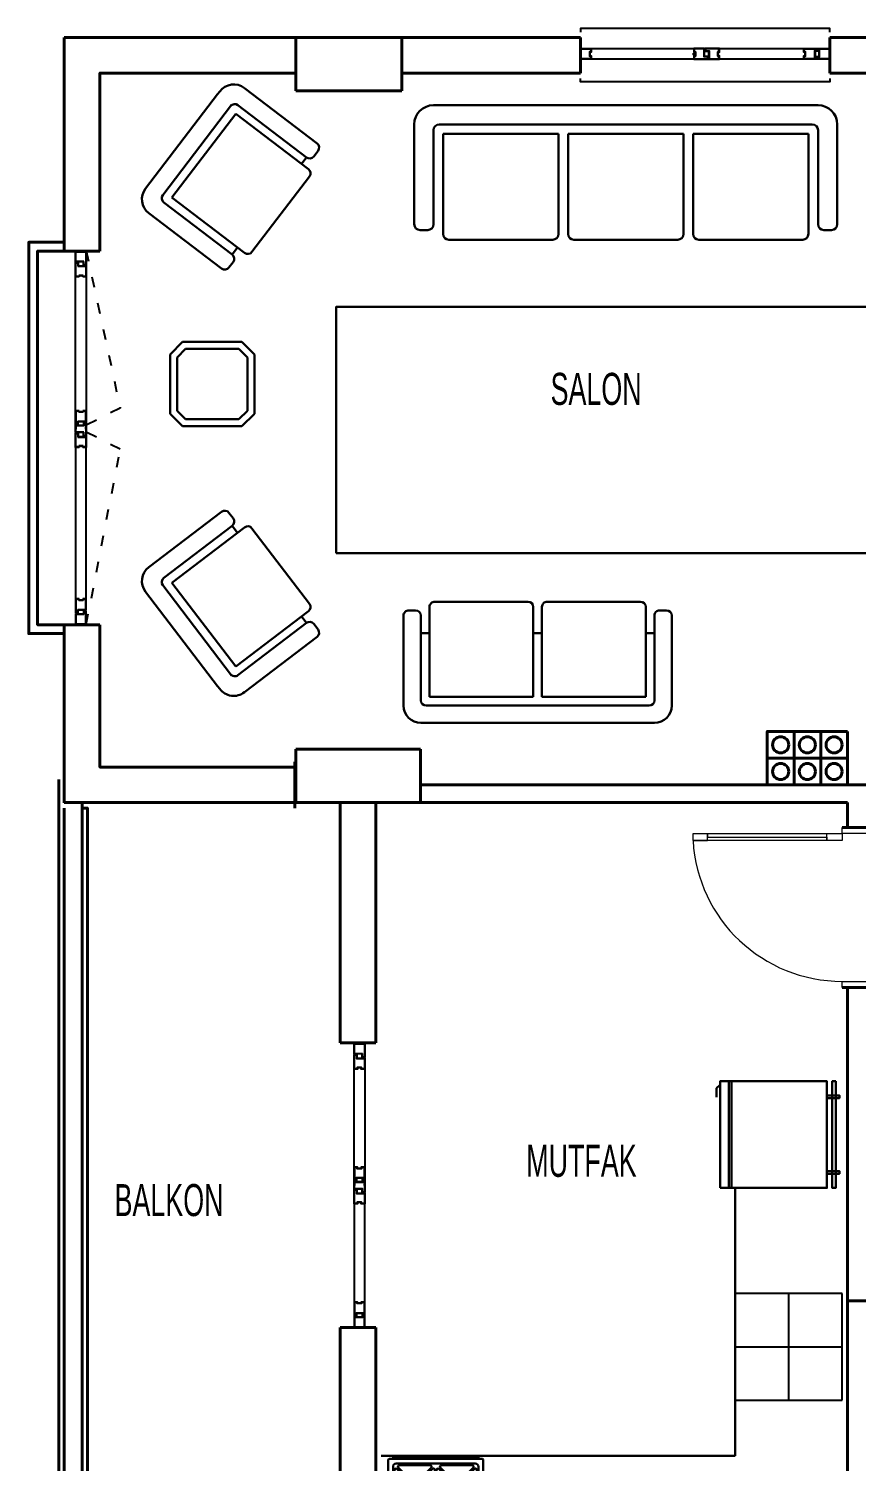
# Model space of a CAD drawing. Header units: millimetres. Extents: x 47 to 2260, y 29 to 1824.
# Drawn here: x 47 to 512, y 973 to 1779 of the extents above; entities that cross this region are included whole.
import ezdxf

# ---------------------------------------------------------------- set-up
doc = ezdxf.new("R2010")
doc.units = ezdxf.units.MM
doc.linetypes.add('ACAD_ISO03W100', pattern=[30, 12, -18])
doc.layers.add('14_ISLAK_MEKAN_TEFRİŞ', color=134, linetype='Continuous')
for name, color, linetype, lineweight in [('duvar_40', 45, 'Continuous', 40), ('PENC_25', 74, 'Continuous', 25), ('TEF', 145, 'Continuous', 30), ('yazı', 253, 'Continuous', 20)]:
    doc.layers.add(name, color=color, linetype=linetype, lineweight=lineweight)
doc.styles.add('ARIAL', font='Arial')

# ---------------------------------------------------------------- blocks, each defined once
blk = doc.blocks.new('10')
at = {"layer": 'duvar_40', "linetype": 'ByBlock'}
for p, q in [((520.111074, 1329.754488), (504.111074, 1329.754488)), ((507.111247, 1329.754492), (517.111247, 1329.754492)), ((520.111074, 1239.754488), (504.111074, 1239.754488)), ((517.066663, 1239.754492), (507.066663, 1239.754492)), ((517.065907, 1239.74297), (517.065907, 1239.754488)), ((517.065907, 1239.754488), (517.065907, 1239.74297))]:
    blk.add_line(p, q, dxfattribs=at)
at = {"layer": 'PENC_25', "lineweight": 20}
for p, q in [((504.111074, 1326.281909), (504.111074, 1329.754488)), ((504.111074, 1329.754488), (520.111125, 1329.754488)), ((520.111074, 1329.754488), (520.111074, 1326.281909)), ((420.387668, 1322.281909), (420.387668, 1326.281909)), ((520.111074, 1326.281909), (504.111074, 1326.281909)), ((504.111074, 1239.754488), (504.111074, 1243.227066)), ((504.111074, 1243.227066), (520.111074, 1243.227066)), ((520.111074, 1243.227066), (520.111074, 1239.754488)), ((520.111125, 1239.754488), (504.111074, 1239.754488))]:
    blk.add_line(p, q, dxfattribs=at)
at = {"layer": 'PENC_25', "lineweight": 20, "flags": 128}
blk.add_lwpolyline([(420.387668, 1326.281909), (504.111074, 1326.281909), (504.111074, 1322.281909), (420.387668, 1322.281909), (428.460104, 1322.281909), (428.460104, 1326.281909), (428.460104, 1324.281909), (495.549171, 1324.281909), (495.549171, 1322.281909), (495.549171, 1326.281909)], dxfattribs=at)
at = {"layer": 'PENC_25', "lineweight": 20}
blk.add_arc((504.093683, 1327.069904), 83.84284, 183.273759, 270.011884, dxfattribs=at)
blk = doc.blocks.new('21')
at = {"layer": 'duvar_40', "linetype": 'ByBlock'}
blk.add_line((242.226424, 1043.63806), (242.248349, 1043.63806), dxfattribs=at)
blk.add_line((242.226424, 1043.63806), (242.248349, 1043.63806), dxfattribs=at)
at = {"layer": 'PENC_25'}
for p, q in [((229.988773, 1128.462546), (229.988773, 1193.923547)), ((235.988776, 1193.923547), (235.988776, 1128.462546)), ((229.988773, 1128.462546), (229.988773, 1063.001545)), ((235.988776, 1063.001545), (235.988776, 1128.462546))]:
    blk.add_line(p, q, dxfattribs=at)
at = {"layer": 'PENC_25', "flags": 128}
for points in [[(229.988773, 1208.462546), (229.988773, 1208.462546), (235.988776, 1208.462546), (235.988776, 1208.462546)], [(235.988776, 1208.462546), (235.988776, 1200.437763), (234.488774, 1200.437763), (234.488774, 1202.437764), (229.988773, 1202.437764), (229.988773, 1208.462546), (232.988774, 1208.462546)], [(229.988773, 1193.923547), (229.988773, 1202.137764), (231.488774, 1202.137764), (231.488774, 1200.137763), (235.988776, 1200.137763), (235.988776, 1193.923547), (233.988774, 1193.923547), (233.988774, 1194.623547), (231.988774, 1194.623547), (231.988774, 1193.923547)], [(230.188773, 1194.123547), (230.188773, 1201.937764), (231.288774, 1201.937764), (231.288774, 1199.937763), (235.788776, 1199.937763), (235.788776, 1194.123547), (234.188774, 1194.123547), (234.188774, 1194.823547), (231.788774, 1194.823547), (231.788774, 1194.123547)], [(229.988773, 1138.76255), (229.988773, 1130.762547), (231.488774, 1130.762547), (231.488774, 1132.762548), (235.988776, 1132.762548), (235.988776, 1138.76255), (233.988774, 1138.76255), (233.988774, 1138.06255), (231.988774, 1138.06255), (231.988774, 1138.76255)], [(230.188773, 1138.56255), (230.188773, 1130.962547), (231.288774, 1130.962547), (231.288774, 1132.962548), (235.788776, 1132.962548), (235.788776, 1138.56255), (234.188774, 1138.56255), (234.188774, 1137.86255), (231.788774, 1137.86255), (231.788774, 1138.56255)], [(229.988773, 1118.162542), (229.988773, 1126.162546), (231.488774, 1126.162546), (231.488774, 1124.162545), (235.988776, 1124.162545), (235.988776, 1118.162542), (233.988774, 1118.162542), (233.988774, 1118.862542), (231.988774, 1118.862542), (231.988774, 1118.162542)], [(230.188773, 1118.362542), (230.188773, 1125.962546), (231.288774, 1125.962546), (231.288774, 1123.962545), (235.788776, 1123.962545), (235.788776, 1118.362542), (234.188774, 1118.362542), (234.188774, 1119.062542), (231.788774, 1119.062542), (231.788774, 1118.362542)], [(229.988773, 1063.001545), (229.988773, 1054.787328), (231.488774, 1054.787328), (231.488774, 1056.787329), (235.988776, 1056.787329), (235.988776, 1063.001545), (233.988774, 1063.001545), (233.988774, 1062.301545), (231.988774, 1062.301545), (231.988774, 1063.001545)], [(235.988776, 1048.462546), (235.988776, 1056.487329), (234.488774, 1056.487329), (234.488774, 1054.487328), (229.988773, 1054.487328), (229.988773, 1048.462546), (232.988774, 1048.462546)], [(230.188773, 1062.801545), (230.188773, 1054.987328), (231.288774, 1054.987328), (231.288774, 1056.987329), (235.788776, 1056.987329), (235.788776, 1062.801545), (234.188774, 1062.801545), (234.188774, 1062.101545), (231.788774, 1062.101545), (231.788774, 1062.801545)], [(235.788776, 1048.887326), (235.788776, 1056.287329), (234.688774, 1056.287329), (234.688774, 1054.287328), (230.188773, 1054.287328), (230.188773, 1048.887326), (231.788774, 1048.887326), (234.188774, 1048.887326)], [(229.988773, 1048.462546), (229.988773, 1048.462546), (235.988776, 1048.462546), (235.988776, 1048.462546)]]:
    blk.add_lwpolyline(points, close=True, dxfattribs=at)
for points in [[(230.188773, 1202.637764), (230.188773, 1208.037766), (231.788774, 1208.037766), (234.188774, 1208.037766), (235.788776, 1208.037766), (235.788776, 1200.637763), (234.688774, 1200.637763), (234.688774, 1202.637764)], [(230.188773, 1202.637764), (234.688774, 1202.637764)], [(235.988776, 1128.462546), (235.988776, 1132.462548), (234.488774, 1132.462548), (234.488774, 1130.462547), (229.988773, 1130.462547), (229.988773, 1128.462546)], [(235.988776, 1128.462546), (235.988776, 1124.462545), (234.488774, 1124.462545), (234.488774, 1126.462546), (229.988773, 1126.462546), (229.988773, 1128.462546)], [(235.788776, 1128.462546), (235.788776, 1132.262548), (234.688774, 1132.262548), (234.688774, 1130.262547), (230.188773, 1130.262547), (230.188773, 1128.462546)], [(235.788776, 1128.462546), (235.788776, 1124.662545), (234.688774, 1124.662545), (234.688774, 1126.662546), (230.188773, 1126.662546), (230.188773, 1128.462546)]]:
    blk.add_lwpolyline(points, dxfattribs=at)
blk = doc.blocks.new('22')
at = {"layer": 'duvar_40', "linetype": 'ByBlock'}
for p, q in [((87.226424, 1653.626379), (67.226424, 1653.626379)), ((87.226424, 1443.626379), (67.226424, 1443.626379))]:
    blk.add_line(p, q, dxfattribs=at)
at = {"layer": 'duvar_40', "linetype": 'ByBlock', "flags": 128}
for points in [[(67.226424, 1658.626379), (47.226424, 1658.626379), (47.226424, 1438.626379), (67.226424, 1438.626379)], [(67.226424, 1653.626379), (52.226424, 1653.626379), (52.226424, 1443.626379), (67.226424, 1443.626379)]]:
    blk.add_lwpolyline(points, dxfattribs=at)
at = {"layer": 'PENC_25'}
for p, q in [((73.597206, 1653.626367), (73.597206, 1653.626367)), ((73.597206, 1653.626367), (79.597209, 1653.626367)), ((79.597209, 1653.626367), (73.597206, 1653.626367)), ((73.597206, 1647.601585), (73.597206, 1653.626367)), ((73.597206, 1653.626367), (76.597208, 1653.626367)), ((73.797206, 1647.801585), (73.797206, 1653.201587)), ((73.797206, 1653.201587), (75.397208, 1653.201587)), ((75.397208, 1653.201587), (75.397208, 1653.201587)), ((75.397208, 1653.201587), (77.797208, 1653.201587)), ((76.597208, 1653.626367), (76.597208, 1653.626367)), ((76.597208, 1653.626367), (76.597208, 1653.626367)), ((76.597208, 1653.626367), (76.597208, 1653.626367)), ((76.597208, 1653.626367), (79.597209, 1653.626367)), ((77.797208, 1653.201587), (77.797208, 1653.201587)), ((77.797208, 1653.201587), (79.397209, 1653.201587)), ((79.397209, 1653.201587), (79.397209, 1645.801584)), ((79.597209, 1653.626367), (79.597209, 1653.626367)), ((79.597209, 1653.626367), (79.597209, 1645.601584)), ((78.097208, 1647.601585), (73.597206, 1647.601585)), ((73.597206, 1639.087368), (73.597206, 1647.301585)), ((73.597206, 1647.301585), (75.097208, 1647.301585)), ((78.297208, 1647.801585), (73.797206, 1647.801585)), ((73.797206, 1639.287368), (73.797206, 1647.101585)), ((73.797206, 1647.101585), (74.897208, 1647.101585)), ((74.897208, 1647.101585), (74.897208, 1645.101584)), ((74.897208, 1645.101584), (79.397209, 1645.101584)), ((75.097208, 1647.301585), (75.097208, 1645.301584)), ((75.097208, 1645.301584), (79.597209, 1645.301584)), ((78.097208, 1645.601584), (78.097208, 1647.601585)), ((79.597209, 1645.601584), (78.097208, 1645.601584)), ((78.297208, 1645.801584), (78.297208, 1647.801585)), ((79.397209, 1645.801584), (78.297208, 1645.801584)), ((79.397209, 1645.101584), (79.397209, 1639.287368)), ((79.597209, 1645.301584), (79.597209, 1639.087368)), ((75.597208, 1639.087368), (73.597206, 1639.087368)), ((73.597206, 1553.626367), (73.597206, 1639.087368)), ((75.397208, 1639.287368), (73.797206, 1639.287368)), ((77.797208, 1639.987368), (75.397208, 1639.987368)), ((75.397208, 1639.987368), (75.397208, 1639.287368)), ((77.597208, 1639.787368), (75.597208, 1639.787368)), ((75.597208, 1639.787368), (75.597208, 1639.087368)), ((77.597208, 1639.087368), (77.597208, 1639.787368)), ((79.597209, 1639.087368), (77.597208, 1639.087368)), ((77.797208, 1639.287368), (77.797208, 1639.987368)), ((79.397209, 1639.287368), (77.797208, 1639.287368)), ((79.597209, 1639.087368), (79.597209, 1553.626367)), ((73.597206, 1563.926371), (73.597206, 1555.926368)), ((75.597208, 1563.926371), (73.597206, 1563.926371)), ((73.797206, 1563.726371), (73.797206, 1556.126368)), ((75.397208, 1563.726371), (73.797206, 1563.726371)), ((75.397208, 1563.026371), (75.397208, 1563.726371)), ((77.797208, 1563.026371), (75.397208, 1563.026371)), ((75.597208, 1563.226371), (75.597208, 1563.926371)), ((77.597208, 1563.226371), (75.597208, 1563.226371)), ((79.597209, 1563.926371), (77.597208, 1563.926371)), ((77.597208, 1563.926371), (77.597208, 1563.226371)), ((79.397209, 1563.726371), (77.797208, 1563.726371)), ((77.797208, 1563.726371), (77.797208, 1563.026371)), ((79.397209, 1558.126369), (79.397209, 1563.726371)), ((79.597209, 1557.926369), (79.597209, 1563.926371)), ((73.597206, 1555.926368), (75.097208, 1555.926368)), ((78.097208, 1555.626368), (73.597206, 1555.626368)), ((73.597206, 1555.626368), (73.597206, 1553.626367)), ((73.797206, 1556.126368), (74.897208, 1556.126368)), ((78.297208, 1555.426368), (73.797206, 1555.426368)), ((73.797206, 1555.426368), (73.797206, 1553.626367)), ((74.897208, 1556.126368), (74.897208, 1558.126369)), ((74.897208, 1558.126369), (79.397209, 1558.126369)), ((75.097208, 1555.926368), (75.097208, 1557.926369)), ((75.097208, 1557.926369), (79.597209, 1557.926369)), ((79.597209, 1557.626369), (78.097208, 1557.626369)), ((78.097208, 1557.626369), (78.097208, 1555.626368)), ((79.397209, 1557.426369), (78.297208, 1557.426369)), ((78.297208, 1557.426369), (78.297208, 1555.426368)), ((79.397209, 1553.626367), (79.397209, 1557.426369)), ((79.597209, 1553.626367), (79.597209, 1557.626369)), ((73.597206, 1551.626367), (73.597206, 1553.626367)), ((73.597206, 1553.626367), (73.597206, 1458.165366)), ((78.097208, 1551.626367), (73.597206, 1551.626367)), ((73.597206, 1543.326363), (73.597206, 1551.326367)), ((73.597206, 1551.326367), (75.097208, 1551.326367)), ((73.797206, 1551.826367), (73.797206, 1553.626367)), ((78.297208, 1551.826367), (73.797206, 1551.826367)), ((73.797206, 1543.526363), (73.797206, 1551.126367)), ((73.797206, 1551.126367), (74.897208, 1551.126367)), ((74.897208, 1551.126367), (74.897208, 1549.126365)), ((74.897208, 1549.126365), (79.397209, 1549.126365)), ((75.097208, 1551.326367), (75.097208, 1549.326365)), ((75.097208, 1549.326365), (79.597209, 1549.326365)), ((78.097208, 1549.626365), (78.097208, 1551.626367)), ((79.597209, 1549.626365), (78.097208, 1549.626365)), ((78.297208, 1549.826365), (78.297208, 1551.826367)), ((79.397209, 1549.826365), (78.297208, 1549.826365)), ((79.397209, 1553.626367), (79.397209, 1549.826365)), ((79.397209, 1549.126365), (79.397209, 1543.526363)), ((79.597209, 1553.626367), (79.597209, 1549.626365)), ((79.597209, 1458.165366), (79.597209, 1553.626367)), ((79.597209, 1549.326365), (79.597209, 1543.326363)), ((75.597208, 1543.326363), (73.597206, 1543.326363)), ((75.397208, 1543.526363), (73.797206, 1543.526363)), ((77.797208, 1544.226363), (75.397208, 1544.226363)), ((75.397208, 1544.226363), (75.397208, 1543.526363)), ((77.597208, 1544.026363), (75.597208, 1544.026363)), ((75.597208, 1544.026363), (75.597208, 1543.326363)), ((77.597208, 1543.326363), (77.597208, 1544.026363)), ((79.597209, 1543.326363), (77.597208, 1543.326363)), ((77.797208, 1543.526363), (77.797208, 1544.226363)), ((79.397209, 1543.526363), (77.797208, 1543.526363)), ((73.597206, 1458.165366), (73.597206, 1449.951149)), ((75.597208, 1458.165366), (73.597206, 1458.165366)), ((73.797206, 1457.965366), (73.797206, 1450.151149)), ((75.397208, 1457.965366), (73.797206, 1457.965366)), ((75.397208, 1457.265366), (75.397208, 1457.965366)), ((75.597208, 1457.465366), (75.597208, 1458.165366)), ((77.597208, 1457.465366), (75.597208, 1457.465366)), ((79.597209, 1458.165366), (77.597208, 1458.165366)), ((77.597208, 1458.165366), (77.597208, 1457.465366)), ((79.397209, 1457.965366), (77.797208, 1457.965366)), ((77.797208, 1457.965366), (77.797208, 1457.265366)), ((79.397209, 1452.15115), (79.397209, 1457.965366)), ((79.597209, 1451.95115), (79.597209, 1458.165366)), ((73.597206, 1449.951149), (75.097208, 1449.951149)), ((78.097208, 1449.651149), (73.597206, 1449.651149)), ((73.597206, 1449.651149), (73.597206, 1443.626367)), ((73.797206, 1450.151149), (74.897208, 1450.151149)), ((78.297208, 1449.451149), (73.797206, 1449.451149)), ((73.797206, 1449.451149), (73.797206, 1444.051147)), ((74.897208, 1450.151149), (74.897208, 1452.15115)), ((74.897208, 1452.15115), (79.397209, 1452.15115)), ((75.097208, 1449.951149), (75.097208, 1451.95115)), ((75.097208, 1451.95115), (79.597209, 1451.95115)), ((77.797208, 1457.265366), (75.397208, 1457.265366)), ((79.597209, 1451.65115), (78.097208, 1451.65115)), ((78.097208, 1451.65115), (78.097208, 1449.651149)), ((79.397209, 1451.45115), (78.297208, 1451.45115)), ((78.297208, 1451.45115), (78.297208, 1449.451149)), ((79.397209, 1444.051147), (79.397209, 1451.45115)), ((79.597209, 1443.626367), (79.597209, 1451.65115)), ((73.597206, 1443.626367), (73.597206, 1443.626367)), ((73.597206, 1443.626367), (79.597209, 1443.626367)), ((79.597209, 1443.626367), (73.597206, 1443.626367)), ((73.597206, 1443.626367), (76.597208, 1443.626367)), ((73.797206, 1444.051147), (75.397208, 1444.051147)), ((75.397208, 1444.051147), (75.397208, 1444.051147)), ((75.397208, 1444.051147), (77.797208, 1444.051147)), ((76.597208, 1443.626367), (76.597208, 1443.626367)), ((76.597208, 1443.626367), (76.597208, 1443.626367)), ((76.597208, 1443.626367), (76.597208, 1443.626367)), ((76.597208, 1443.626367), (79.597209, 1443.626367)), ((77.797208, 1444.051147), (77.797208, 1444.051147)), ((77.797208, 1444.051147), (79.397209, 1444.051147)), ((79.597209, 1443.626367), (79.597209, 1443.626367))]:
    blk.add_line(p, q, dxfattribs=at)
at = {"layer": 'PENC_25', "linetype": 'ACAD_ISO03W100', "ltscale": 0.5}
for p, q in [((79.597198, 1653.796025), (98.640095, 1565.383807)), ((98.640095, 1565.383807), (79.597198, 1555.796026)), ((98.640095, 1542.208243), (79.597198, 1551.796024)), ((79.597198, 1443.796025), (98.640095, 1542.208243))]:
    blk.add_line(p, q, dxfattribs=at)
blk = doc.blocks.new('23')
at = {"layer": 'duvar_40', "linetype": 'ByBlock', "flags": 128}
for points in [[(357.226424, 1753.626379), (357.226424, 1773.63806)], [(497.226424, 1753.626379), (497.226424, 1773.63806)]]:
    blk.add_lwpolyline(points, dxfattribs=at)
at = {"layer": 'PENC_25'}
for p, q in [((363.201647, 1767.417897), (482.687425, 1767.417897)), ((482.687425, 1761.417894), (363.201647, 1761.417894))]:
    blk.add_line(p, q, dxfattribs=at)
at = {"layer": 'PENC_25', "flags": 128}
for points in [[(497.226424, 1776.626379), (497.226424, 1778.626379), (357.226424, 1778.626379), (357.226424, 1776.626379)], [(497.226424, 1750.626379), (497.226424, 1748.709412), (357.226424, 1748.709412), (357.226424, 1750.626379)]]:
    blk.add_lwpolyline(points, dxfattribs=at)
for points in [[(357.226424, 1767.417897), (357.226424, 1761.417894), (357.226424, 1761.417894)], [(363.201647, 1761.417894), (357.226424, 1761.417894), (357.226424, 1767.417897), (363.201647, 1767.417897), (363.201647, 1765.417895), (362.501647, 1765.417895), (362.501647, 1763.417895), (363.201647, 1763.417895)], [(363.001647, 1761.617894), (357.401644, 1761.617894), (357.401644, 1767.217897), (363.001647, 1767.217897), (363.001647, 1765.617895), (362.301647, 1765.617895), (362.301647, 1763.217895), (363.001647, 1763.217895)], [(420.663777, 1764.917895), (421.563777, 1764.917895), (421.563777, 1763.917895), (420.663777, 1763.917895)], [(420.863777, 1761.417894), (428.86378, 1761.417894), (428.86378, 1762.917895), (426.863779, 1762.917895), (426.863779, 1767.417897), (420.863777, 1767.417897), (420.863777, 1765.417895), (421.563777, 1765.417895), (421.563777, 1763.417895), (420.863777, 1763.417895)], [(421.063777, 1761.617894), (428.66378, 1761.617894), (428.66378, 1762.717895), (426.663779, 1762.717895), (426.663779, 1767.217897), (421.063777, 1767.217897), (421.063777, 1765.617895), (421.763777, 1765.617895), (421.763777, 1763.217895), (421.063777, 1763.217895)], [(435.163782, 1767.417897), (427.163779, 1767.417897), (427.163779, 1765.917895), (429.16378, 1765.917895), (429.16378, 1761.417894), (435.163782, 1761.417894), (435.163782, 1763.417895), (434.463782, 1763.417895), (434.463782, 1765.417895), (435.163782, 1765.417895)], [(434.963782, 1767.217897), (427.363779, 1767.217897), (427.363779, 1766.117895), (429.36378, 1766.117895), (429.36378, 1761.617894), (434.963782, 1761.617894), (434.963782, 1763.217895), (434.263782, 1763.217895), (434.263782, 1765.617895), (434.963782, 1765.617895)], [(482.687425, 1767.417897), (490.901643, 1767.417897), (490.901643, 1765.917895), (488.901641, 1765.917895), (488.901641, 1761.417894), (482.687425, 1761.417894), (482.687425, 1763.417895), (483.387425, 1763.417895), (483.387425, 1765.417895), (482.687425, 1765.417895)], [(482.887425, 1767.217897), (490.701643, 1767.217897), (490.701643, 1766.117895), (488.701641, 1766.117895), (488.701641, 1761.617894), (482.887425, 1761.617894), (482.887425, 1763.217895), (483.587425, 1763.217895), (483.587425, 1765.617895), (482.887425, 1765.617895)], [(497.226424, 1761.417894), (489.201641, 1761.417894), (489.201641, 1762.917895), (491.201643, 1762.917895), (491.201643, 1767.417897), (497.226424, 1767.417897), (497.226424, 1764.417895)], [(496.801645, 1761.617894), (489.401641, 1761.617894), (489.401641, 1762.717895), (491.401643, 1762.717895), (491.401643, 1767.217897), (496.801645, 1767.217897), (496.801645, 1765.617895), (496.801645, 1763.217895)], [(497.226424, 1767.417897), (497.226424, 1761.417894)]]:
    blk.add_lwpolyline(points, close=True, dxfattribs=at)
blk = doc.blocks.new('bb6')
at = {"layer": '14_ISLAK_MEKAN_TEFRİŞ'}
for p, q in [((623.475006, -291.899922), (563.475006, -291.899922)), ((563.475006, -291.899922), (563.475006, -351.899922)), ((623.475006, -351.899922), (623.475006, -291.899922)), ((563.475006, -351.899922), (623.475006, -351.899922))]:
    blk.add_line(p, q, dxfattribs=at)
at = {"layer": '14_ISLAK_MEKAN_TEFRİŞ', "flags": 128}
for points in [[(593.475006, -351.899922), (593.475006, -291.899922)], [(563.475006, -321.899922), (623.475006, -321.899922)]]:
    blk.add_lwpolyline(points, dxfattribs=at)
blk = doc.blocks.new('jhngbklnkgb_fbgnlş')
at = {"layer": 'TEF', "linetype": 'Continuous'}
for p, q in [((-4958.113378, -13973.079768), (-4958.613378, -13973.579768)), ((-4958.613378, -13973.579768), (-4958.613378, -13978.391768)), ((-4957.028178, -13973.079768), (-4958.113378, -13973.079768)), ((-4957.028178, -13970.579768), (-4956.528178, -13970.079768)), ((-4957.028178, -13970.579768), (-4957.028178, -14029.579768)), ((-4897.528178, -13970.079768), (-4956.528178, -13970.079768)), ((-4954.028178, -13975.079768), (-4954.028178, -14025.079768)), ((-4902.028178, -13973.079768), (-4952.028178, -13973.079768)), ((-4951.321078, -13976.493968), (-4943.106578, -13984.708468)), ((-4950.613978, -13975.786868), (-4942.399478, -13984.001368)), ((-4930.649478, -13974.079768), (-4949.906878, -13974.079768)), ((-4929.942378, -13975.786868), (-4938.156878, -13984.001368)), ((-4929.235278, -13976.493968), (-4937.449778, -13984.708468)), ((-4917.313678, -13984.001368), (-4924.821078, -13976.493968)), ((-4916.606578, -13983.294268), (-4924.113978, -13975.786868)), ((-4904.149478, -13974.079768), (-4923.406878, -13974.079768)), ((-4903.442378, -13975.786868), (-4910.949778, -13983.294268)), ((-4902.735278, -13976.493968), (-4910.242678, -13984.001368)), ((-4900.028178, -13975.079768), (-4900.028178, -14025.079768)), ((-4897.028178, -13970.579768), (-4897.528178, -13970.079768)), ((-4897.028178, -13970.579768), (-4897.028178, -14029.579768)), ((-4959.028178, -13978.391768), (-4959.028178, -13983.391768)), ((-4957.028178, -13978.391768), (-4959.028178, -13978.391768)), ((-4957.028178, -13983.391768), (-4959.028178, -13983.391768)), ((-4958.613378, -13983.391768), (-4958.613378, -13986.391768)), ((-4958.028178, -13978.391768), (-4958.028178, -13983.391768)), ((-4957.528178, -13978.391768), (-4957.528178, -13983.391768)), ((-4953.028178, -13977.201068), (-4953.028178, -13996.458468)), ((-4942.399478, -13984.001368), (-4943.106578, -13984.708468)), ((-4938.156878, -13984.001368), (-4937.449778, -13984.708468)), ((-4927.528178, -13977.201068), (-4927.528178, -13996.458468)), ((-4926.528178, -13977.201068), (-4926.528178, -13996.458468)), ((-4916.606578, -13983.294268), (-4917.313678, -13984.001368)), ((-4910.242678, -13984.001368), (-4910.949778, -13983.294268)), ((-4901.028178, -13977.201068), (-4901.028178, -13996.458468)), ((-4959.028178, -13986.391768), (-4959.028178, -13991.391768)), ((-4957.028178, -13986.391768), (-4959.028178, -13986.391768)), ((-4957.028178, -13991.391768), (-4959.028178, -13991.391768)), ((-4957.028178, -13994.391768), (-4959.028178, -13994.391768)), ((-4959.028178, -13994.391768), (-4959.028178, -13999.391768)), ((-4958.613378, -13991.391768), (-4958.613378, -13994.391768)), ((-4958.028178, -13986.391768), (-4958.028178, -13991.391768)), ((-4958.028178, -13994.391768), (-4958.028178, -13999.391768)), ((-4957.528178, -13986.391768), (-4957.528178, -13991.391768)), ((-4957.528178, -13994.391768), (-4957.528178, -13999.391768)), ((-4943.106578, -13988.951068), (-4951.321078, -13997.165568)), ((-4942.399478, -13989.658168), (-4950.613978, -13997.872668)), ((-4943.106578, -13988.951068), (-4942.399478, -13989.658168)), ((-4937.449778, -13988.951068), (-4938.156878, -13989.658168)), ((-4938.156878, -13989.658168), (-4929.942378, -13997.872668)), ((-4937.449778, -13988.951068), (-4929.235278, -13997.165568)), ((-4917.313678, -13989.658168), (-4924.821078, -13997.165568)), ((-4916.606578, -13990.365268), (-4924.113978, -13997.872668)), ((-4916.606578, -13990.365268), (-4917.313678, -13989.658168)), ((-4910.242678, -13989.658168), (-4910.949778, -13990.365268)), ((-4903.442378, -13997.872668), (-4910.949778, -13990.365268)), ((-4902.735278, -13997.165568), (-4910.242678, -13989.658168)), ((-4957.028178, -13999.391768), (-4959.028178, -13999.391768)), ((-4959.028178, -14002.391768), (-4959.028178, -14007.391768)), ((-4957.028178, -14002.391768), (-4959.028178, -14002.391768)), ((-4958.613378, -13999.391768), (-4958.613378, -14002.391768)), ((-4958.028178, -14002.391768), (-4958.028178, -14007.391768)), ((-4957.528178, -14002.391768), (-4957.528178, -14007.391768)), ((-4953.028178, -14003.701068), (-4953.028178, -14022.958468)), ((-4951.321078, -14002.993968), (-4944.520778, -14009.794268)), ((-4950.613978, -14002.286868), (-4943.813678, -14009.087168)), ((-4930.649478, -13999.579768), (-4949.906878, -13999.579768)), ((-4930.649478, -14000.579768), (-4949.906878, -14000.579768)), ((-4929.942378, -14002.286868), (-4936.742678, -14009.087168)), ((-4929.235278, -14002.993968), (-4936.035578, -14009.794268)), ((-4927.528178, -14003.701068), (-4927.528178, -14022.958468)), ((-4926.528178, -14003.701068), (-4926.528178, -14022.958468)), ((-4924.821078, -14002.993968), (-4917.313678, -14010.501368)), ((-4924.113978, -14002.286868), (-4916.606578, -14009.794268)), ((-4904.149478, -13999.579768), (-4923.406878, -13999.579768)), ((-4904.149478, -14000.579768), (-4923.406878, -14000.579768)), ((-4910.949778, -14009.794268), (-4903.442378, -14002.286868)), ((-4910.242678, -14010.501368), (-4902.735278, -14002.993968)), ((-4901.028178, -14003.701068), (-4901.028178, -14022.958468)), ((-4957.028178, -14007.391768), (-4959.028178, -14007.391768)), ((-4957.028178, -14010.391768), (-4959.028178, -14010.391768)), ((-4959.028178, -14010.391768), (-4959.028178, -14015.391768)), ((-4958.613378, -14007.391768), (-4958.613378, -14010.391768)), ((-4958.028178, -14010.391768), (-4958.028178, -14015.391768)), ((-4957.528178, -14010.391768), (-4957.528178, -14015.391768)), ((-4943.813678, -14009.087168), (-4944.520778, -14009.794268)), ((-4936.742678, -14009.087168), (-4936.035578, -14009.794268)), ((-4917.313678, -14010.501368), (-4916.606578, -14009.794268)), ((-4910.949778, -14009.794268), (-4910.242678, -14010.501368)), ((-4957.028178, -14015.391768), (-4959.028178, -14015.391768)), ((-4958.613378, -14015.391768), (-4958.613378, -14026.579768)), ((-4957.028178, -14019.891768), (-4958.113378, -14019.891768)), ((-4958.113378, -14019.891768), (-4958.113378, -14021.891768)), ((-4957.028178, -14021.891768), (-4958.113378, -14021.891768)), ((-4944.520778, -14016.865268), (-4951.321078, -14023.665568)), ((-4943.813678, -14017.572368), (-4950.613978, -14024.372668)), ((-4944.520778, -14016.865268), (-4943.813678, -14017.572368)), ((-4936.035578, -14016.865268), (-4936.742678, -14017.572368)), ((-4936.742678, -14017.572368), (-4929.942378, -14024.372668)), ((-4936.035578, -14016.865268), (-4929.235278, -14023.665568)), ((-4924.821078, -14023.665568), (-4917.313678, -14016.158168)), ((-4924.113978, -14024.372668), (-4916.606578, -14016.865268)), ((-4917.313678, -14016.158168), (-4916.606578, -14016.865268)), ((-4910.949778, -14016.865268), (-4910.242678, -14016.158168)), ((-4910.949778, -14016.865268), (-4903.442378, -14024.372668)), ((-4910.242678, -14016.158168), (-4902.735278, -14023.665568)), ((-4958.613378, -14026.579768), (-4958.113378, -14027.079768)), ((-4957.028178, -14027.079768), (-4958.113378, -14027.079768)), ((-4956.528178, -14030.079768), (-4957.028178, -14029.579768)), ((-4897.528178, -14030.079768), (-4956.528178, -14030.079768)), ((-4902.028178, -14027.079768), (-4952.028178, -14027.079768)), ((-4930.649478, -14026.079768), (-4949.906878, -14026.079768)), ((-4904.149478, -14026.079768), (-4923.406878, -14026.079768)), ((-4897.028178, -14029.579768), (-4897.528178, -14030.079768))]:
    blk.add_line(p, q, dxfattribs=at)
for centre, radius in [((-4940.278178, -13986.829768), 2.6357), ((-4940.278178, -13986.829768), 2.0357), ((-4913.778178, -13986.829768), 3.8928), ((-4913.778178, -13986.829768), 3.2928), ((-4940.278178, -14013.329768), 4.8755), ((-4940.278178, -14013.329768), 4.2755), ((-4913.778178, -14013.329768), 3.7635), ((-4913.778178, -14013.329768), 3.1635)]:
    blk.add_circle(centre, radius, dxfattribs=at)
for centre, radius, start, end in [((-4952.028178, -13975.079768), 2, 90, 180), ((-4952.028178, -13977.201068), 1, 45, 180), ((-4949.906878, -13975.079768), 1, 90, 225), ((-4930.649478, -13975.079768), 1, 315, 90), ((-4928.528178, -13977.201068), 1, 0, 135), ((-4925.528178, -13977.201068), 1, 45, 180), ((-4923.406878, -13975.079768), 1, 90, 225), ((-4904.149478, -13975.079768), 1, 315, 90), ((-4902.028178, -13977.201068), 1, 0, 135), ((-4902.028178, -13975.079768), 2, 0, 90), ((-4952.028178, -13996.458468), 1, 180, 315), ((-4952.028178, -14003.701068), 1, 45, 180), ((-4949.906878, -13998.579768), 1, 135, 270), ((-4949.906878, -14001.579768), 1, 90, 225), ((-4930.649478, -13998.579768), 1, 270, 45), ((-4930.649478, -14001.579768), 1, 315, 90), ((-4928.528178, -13996.458468), 1, 225, 0), ((-4928.528178, -14003.701068), 1, 0, 135), ((-4925.528178, -13996.458468), 1, 180, 315), ((-4925.528178, -14003.701068), 1, 45, 180), ((-4923.406878, -13998.579768), 1, 135, 270), ((-4923.406878, -14001.579768), 1, 90, 225), ((-4904.149478, -13998.579768), 1, 270, 45), ((-4904.149478, -14001.579768), 1, 315, 90), ((-4902.028178, -13996.458468), 1, 225, 0), ((-4902.028178, -14003.701068), 1, 0, 135), ((-4952.028178, -14025.079768), 2, 180, 270), ((-4952.028178, -14022.958468), 1, 180, 315), ((-4949.906878, -14025.079768), 1, 135, 270), ((-4930.649478, -14025.079768), 1, 270, 45), ((-4928.528178, -14022.958468), 1, 225, 0), ((-4925.528178, -14022.958468), 1, 180, 315), ((-4923.406878, -14025.079768), 1, 135, 270), ((-4904.149478, -14025.079768), 1, 270, 45), ((-4902.028178, -14022.958468), 1, 225, 0), ((-4902.028178, -14025.079768), 2, 270, 0)]:
    blk.add_arc(centre, radius, start, end, dxfattribs=at)
blk = doc.blocks.new('jhnkldgjkslgbjaskgdm')
at = {"layer": 'TEF', "flags": 128}
for points in [[(-5133.802356, -14184.077824), (-5133.802356, -14244.077824), (-5073.802356, -14244.077824), (-5073.802356, -14184.077824)], [(-5073.802356, -14249.077824), (-5133.802356, -14249.077824), (-5133.802356, -14247.077824), (-5073.802356, -14247.077824)]]:
    blk.add_lwpolyline(points, close=True, dxfattribs=at)
for points in [[(-5075.802356, -14184.077824), (-5077.802356, -14182.077824), (-5082.802356, -14182.077824)], [(-5073.802356, -14189.077824), (-5133.802356, -14189.077824)], [(-5073.802356, -14190.577824), (-5133.802356, -14190.577824)], [(-5124.302356, -14244.077824), (-5124.302356, -14251.077824), (-5125.802356, -14251.077824), (-5125.802356, -14244.077824)], [(-5083.302356, -14244.077824), (-5083.302356, -14251.077824), (-5081.802356, -14251.077824), (-5081.802356, -14244.077824)]]:
    blk.add_lwpolyline(points, dxfattribs=at)
blk = doc.blocks.new('kjnklnlkfşfg')
at = {"layer": 'TEF'}
for p, q in [((55398.198142, 10960.914228), (55338.198142, 10960.914228)), ((55318.198142, 10894.247562), (55318.198142, 10952.02534)), ((55325.97592, 10955.358673), (55321.531476, 10955.358673)), ((55329.309254, 10897.580895), (55329.309254, 10952.02534)), ((55329.309254, 10952.02534), (55334.864809, 10952.02534)), ((55334.864809, 10899.803117), (55334.864809, 10957.580895)), ((55401.531476, 10899.803117), (55401.531476, 10957.580895)), ((55401.531476, 10952.02534), (55406.608263, 10952.02534)), ((55406.608263, 10897.580895), (55406.608263, 10952.02534)), ((55409.941597, 10955.358673), (55414.386041, 10955.358673)), ((55417.719374, 10894.247562), (55417.719374, 10952.02534)), ((55401.531476, 10899.803117), (55334.864809, 10899.803117)), ((55404.309254, 10894.247562), (55332.642587, 10894.247562)), ((55404.309254, 10883.136451), (55329.309254, 10883.136451)), ((55404.309254, 10883.136451), (55406.608434, 10883.136451))]:
    blk.add_line(p, q, dxfattribs=at)
for centre, radius, start, end in [((55338.198142, 10957.580895), 3.333333, 90, 180), ((55398.198142, 10957.580895), 3.333333, 0, 90), ((55321.531476, 10952.02534), 3.333333, 90, 180), ((55325.97592, 10952.02534), 3.333333, 0, 90), ((55409.941597, 10952.02534), 3.333333, 90, 180), ((55414.386041, 10952.02534), 3.333333, 0, 90), ((55332.642587, 10897.580895), 3.333333, 180, 270), ((55403.27493, 10897.580895), 3.333333, 270, 0), ((55329.309254, 10894.247562), 11.111111, 180, 270), ((55406.608263, 10894.247562), 11.111111, 270, 0)]:
    blk.add_arc(centre, radius, start, end, dxfattribs=at)
blk = doc.blocks.new('kjlfdndşlknfndfkldfdf')
at = {"layer": 'TEF'}
for p, q in [((55328.507839, 11493.256828), (55246.495339, 11493.256828)), ((55328.507839, 11493.256828), (55410.520339, 11493.256828)), ((55234.345339, 11481.106828), (55234.345339, 11417.926828)), ((55246.495339, 11477.461828), (55246.495339, 11417.926828)), ((55328.507839, 11481.106828), (55250.140339, 11481.106828)), ((55325.470339, 11475.031828), (55252.570339, 11475.031828)), ((55252.570339, 11475.031828), (55252.570339, 11411.851828)), ((55325.470339, 11475.031828), (55325.470339, 11411.851828)), ((55328.507839, 11481.106828), (55406.875339, 11481.106828)), ((55331.545339, 11475.031828), (55331.545339, 11411.851828)), ((55331.545339, 11475.031828), (55404.445339, 11475.031828)), ((55404.445339, 11475.031828), (55404.445339, 11411.851828)), ((55410.520339, 11477.461828), (55410.520339, 11417.926828)), ((55422.670339, 11481.106828), (55422.670339, 11417.926828)), ((55246.495339, 11430.345269), (55252.570339, 11430.345269)), ((55325.470339, 11430.345269), (55331.545339, 11430.345269)), ((55404.445339, 11430.345269), (55410.520339, 11430.345269)), ((55242.850339, 11414.281828), (55237.990339, 11414.281828)), ((55414.165339, 11414.281828), (55419.025339, 11414.281828)), ((55321.825339, 11408.206828), (55256.215339, 11408.206828)), ((55335.190339, 11408.206828), (55400.800339, 11408.206828))]:
    blk.add_line(p, q, dxfattribs=at)
for centre, radius, start, end in [((55246.495339, 11481.106828), 12.15, 90, 180), ((55410.520339, 11481.106828), 12.15, 0, 90), ((55250.140339, 11477.461828), 3.645, 90, 180), ((55406.875339, 11477.461828), 3.645, 0, 90), ((55237.990339, 11417.926828), 3.645, 180, 270), ((55242.850339, 11417.926828), 3.645, 270, 0), ((55414.165339, 11417.926828), 3.645, 180, 270), ((55419.025339, 11417.926828), 3.645, 270, 0), ((55256.215339, 11411.851828), 3.645, 180, 270), ((55321.825339, 11411.851828), 3.645, 270, 0), ((55335.190339, 11411.851828), 3.645, 180, 270), ((55400.800339, 11411.851828), 3.645, 270, 0)]:
    blk.add_arc(centre, radius, start, end, dxfattribs=at)
blk = doc.blocks.new('rttrtr')
at = {"layer": 'TEF'}
for p, q in [((-389.510033, 6064.436817), (-462.410033, 6064.436817)), ((-389.510033, 6064.436817), (-316.610033, 6064.436817)), ((-469.700033, 6057.146817), (-469.700033, 6019.238817)), ((-462.410033, 6054.959817), (-462.410033, 6019.238817)), ((-389.510033, 6057.146817), (-460.223033, 6057.146817)), ((-389.510033, 6057.146817), (-318.797033, 6057.146817)), ((-316.610033, 6054.959817), (-316.610033, 6019.238817)), ((-309.320033, 6057.146817), (-309.320033, 6019.238817)), ((-458.765033, 6053.501817), (-458.765033, 6015.593817)), ((-415.025033, 6053.501817), (-458.765033, 6053.501817)), ((-415.025033, 6053.501817), (-415.025033, 6015.593817)), ((-411.380033, 6053.501817), (-411.380033, 6015.593817)), ((-389.510033, 6053.501817), (-411.380033, 6053.501817)), ((-389.510033, 6053.501817), (-367.640033, 6053.501817)), ((-367.640033, 6053.501817), (-367.640033, 6015.593817)), ((-363.995033, 6053.501817), (-320.255033, 6053.501817)), ((-363.995033, 6053.501817), (-363.995033, 6015.593817)), ((-320.255033, 6053.501817), (-320.255033, 6015.593817)), ((-464.597033, 6017.051817), (-467.513033, 6017.051817)), ((-314.423033, 6017.051817), (-311.507033, 6017.051817)), ((-417.212033, 6013.406817), (-456.578033, 6013.406817)), ((-389.510033, 6013.406817), (-409.193033, 6013.406817)), ((-389.510033, 6013.406817), (-369.827033, 6013.406817)), ((-361.808033, 6013.406817), (-322.442033, 6013.406817))]:
    blk.add_line(p, q, dxfattribs=at)
for centre, radius, start, end in [((-462.410033, 6057.146817), 7.29, 90, 180), ((-316.610033, 6057.146817), 7.29, 0, 90), ((-460.223033, 6054.959817), 2.187, 90, 180), ((-318.797033, 6054.959817), 2.187, 0, 90), ((-467.513033, 6019.238817), 2.187, 180, 270), ((-464.597033, 6019.238817), 2.187, 270, 0), ((-314.423033, 6019.238817), 2.187, 180, 270), ((-311.507033, 6019.238817), 2.187, 270, 0), ((-456.578033, 6015.593817), 2.187, 180, 270), ((-417.212033, 6015.593817), 2.187, 270, 0), ((-409.193033, 6015.593817), 2.187, 180, 270), ((-369.827033, 6015.593817), 2.187, 270, 0), ((-361.808033, 6015.593817), 2.187, 180, 270), ((-322.442033, 6015.593817), 2.187, 270, 0)]:
    blk.add_arc(centre, radius, start, end, dxfattribs=at)

msp = doc.modelspace()

# ---------------------------------------------------------------- linework, layer by layer
at = {"layer": 'duvar_40', "linetype": 'ByBlock'}
for p, q in [((67.226424, 1653.626379), (67.226424, 1773.63806)), ((197.226424, 1773.626379), (197.226424, 1743.626379)), ((256.826421, 1773.626379), (197.226424, 1773.626379)), ((197.226424, 1773.626379), (197.226424, 1743.626379)), ((256.826421, 1773.626379), (197.226424, 1773.626379)), ((256.826421, 1743.626379), (256.826421, 1773.626379)), ((256.826421, 1743.626379), (256.826421, 1773.626379)), ((197.226424, 1743.626379), (256.826421, 1743.626379)), ((197.226424, 1743.626379), (256.826421, 1743.626379)), ((67.226424, 1343.63806), (67.226424, 1443.626379)), ((87.226424, 1403.626379), (87.226424, 1443.626379)), ((197.226424, 1343.63806), (197.226424, 1373.63806)), ((197.226424, 1373.63806), (267.226424, 1373.63806)), ((267.226424, 1373.63806), (267.226424, 1343.63806)), ((196.72008, 1366.637981), (196.72008, 1340.637888)), ((196.72008, 1363.63806), (197.226424, 1363.63806)), ((196.720085, 1343.63806), (196.720085, 1363.63806)), ((267.226424, 1353.63806), (549.79392, 1353.63806)), ((67.226424, 1343.63806), (196.72008, 1343.63806)), ((196.72008, 1343.63806), (222.226424, 1343.63806)), ((267.226424, 1343.63806), (197.226424, 1343.63806)), ((222.226424, 1208.632219), (222.226424, 1343.63806)), ((242.226424, 1208.632219), (242.226424, 1343.63806)), ((242.226424, 1343.63806), (507.111125, 1343.63806)), ((222.226424, 1208.632219), (242.226424, 1208.632219)), ((507.111125, 1063.644226), (507.107238, 743.63806)), ((507.111125, 913.644226), (507.111125, 1063.644226)), ((537.111125, 1063.644226), (507.111125, 1063.644226)), ((222.226424, 923.626383), (222.226424, 1048.632219)), ((242.226424, 1048.632219), (222.226424, 1048.632219)), ((242.226424, 923.626383), (242.226424, 1048.632219))]:
    msp.add_line(p, q, dxfattribs=at)
at = {"layer": 'duvar_40', "linetype": 'ByBlock', "flags": 128}
for points in [[(67.226424, 1773.63806), (357.226424, 1773.63806)], [(497.226424, 1773.63806), (757.226424, 1773.63806)], [(87.226424, 1653.626379), (87.226424, 1753.63806), (197.226424, 1753.63806)], [(256.826421, 1753.63806), (357.226424, 1753.63806)], [(497.226424, 1753.63806), (667.226424, 1753.63806)], [(67.226424, 1403.626379), (67.226424, 1343.626379)], [(196.72008, 1363.63806), (87.226424, 1363.63806), (87.226424, 1403.626379)], [(477.111214, 1383.638001), (462.111214, 1383.638001), (462.111214, 1368.638001), (477.111214, 1368.638001), (477.111214, 1383.638001)], [(492.111214, 1383.638001), (477.111214, 1383.638001), (477.111214, 1368.638001), (492.111214, 1368.638001), (492.111214, 1383.638001)], [(507.111203, 1383.63806), (492.111203, 1383.63806), (492.111203, 1368.63806), (507.111203, 1368.63806), (507.111203, 1383.63806)], [(477.111136, 1368.638001), (462.111136, 1368.638001), (462.111136, 1353.638001), (477.111136, 1353.638001), (477.111136, 1368.638001)], [(492.111136, 1368.638001), (477.111136, 1368.638001), (477.111136, 1353.638001), (492.111136, 1353.638001), (492.111136, 1368.638001)], [(507.111125, 1368.63806), (492.111125, 1368.63806), (492.111125, 1353.63806), (507.111125, 1353.63806), (507.111125, 1368.63806)], [(64.226424, 1356.63806), (64.226424, 913.63806)], [(67.226424, 1340.626379), (67.226424, 913.63806)], [(77.226424, 1343.63806), (77.226424, 913.63806)], [(77.226424, 1340.63806), (80.226424, 1340.63806), (80.226424, 913.63806)], [(507.111125, 1329.754488), (507.111125, 1343.63806)], [(507.111125, 1063.63806), (507.111125, 1239.754488)]]:
    msp.add_lwpolyline(points, dxfattribs=at)
at = {"layer": 'duvar_40', "linetype": 'ByBlock'}
for centre in [(469.611214, 1376.138001), (484.611214, 1376.138001), (499.611203, 1376.13806), (469.611136, 1361.138001), (484.611136, 1361.138001), (499.611125, 1361.13806)]:
    msp.add_circle(centre, 4.53413, dxfattribs=at)
at = {"layer": 'TEF'}
for p, q in [((133.704419, 1602.571263, 76.92855), (126.649461, 1595.516305, 76.92855)), ((133.704419, 1602.571263, 76.92855), (167.001909, 1602.571263, 76.92855)), ((167.001909, 1602.571263, 76.92855), (174.056868, 1595.516305, 76.92855)), ((126.649461, 1562.218815, 76.92855), (126.649461, 1595.516305, 76.92855)), ((135.340819, 1598.620646, 76.92855), (130.600078, 1593.879905, 76.92855)), ((135.340819, 1598.620646, 76.92855), (165.36551, 1598.620646, 76.92855)), ((165.36551, 1598.620646, 76.92855), (170.106251, 1593.879905, 76.92855)), ((174.056868, 1595.516305, 76.92855), (174.056868, 1562.218815, 76.92855)), ((130.600078, 1563.855214, 76.92855), (130.600078, 1593.879905, 76.92855)), ((170.106251, 1593.879905, 76.92855), (170.106251, 1563.855214, 76.92855)), ((126.649461, 1562.218815, 76.92855), (133.704419, 1555.163856, 76.92855)), ((130.600078, 1563.855214, 76.92855), (135.340819, 1559.114473, 76.92855)), ((165.36551, 1559.114473, 76.92855), (170.106251, 1563.855214, 76.92855)), ((167.001909, 1555.163856, 76.92855), (174.056868, 1562.218815, 76.92855)), ((167.001909, 1555.163856, 76.92855), (133.704419, 1555.163856, 76.92855)), ((165.36551, 1559.114473, 76.92855), (135.340819, 1559.114473, 76.92855)), ((444.106473, 1126.644226), (444.108295, 976.63806)), ((444.108295, 976.63806), (245.226424, 976.63806))]:
    msp.add_line(p, q, dxfattribs=at)
at = {"layer": 'TEF', "flags": 128}
msp.add_lwpolyline([(219.9946, 1483.80623), (530.747806, 1483.80623), (530.747806, 1622.29954), (219.9946, 1622.29954)], close=True, dxfattribs=at)

# ---------------------------------------------------------------- block references
for name, p in [('23', (0, 0)), ('22', (0, 0)), ('10', (0, 0)), ('21', (0, 0)), ('bb6', (-119.367083, 1359.665798))]:
    msp.add_blockref(name, p)
at = {"layer": 'TEF', "linetype": 'ByBlock'}
for name, p, xscale, yscale, zscale, rotation in [('kjnklnlkfşfg', (-37399.814818, -31555.986089, 76.92855), -0.888889, 0.888889, 0.888889, 232.676089), ('kjnklnlkfşfg', (-37399.814818, 34706.913676, 76.92855), 0.888889, 0.888889, 0.888889, 307.323911), ('kjlfdndşlknfndfkldfdf', (44595.919306, 10583.10854, 76.92855), 0.8, 0.8, 0.8, 180)]:
    msp.add_blockref(name, p, dxfattribs=dict(at, xscale=xscale, yscale=yscale, zscale=zscale, rotation=rotation))
at = {"layer": 'TEF', "xscale": 1.481481, "yscale": 1.481481, "zscale": 1.481481}
msp.add_blockref('rttrtr', (959.663273, -7248.723362, 76.92855), dxfattribs=at)
at = {"layer": 'TEF', "rotation": 90}
msp.add_blockref('jhnkldgjkslgbjaskgdm', (-13748.49906, 6260.921685), dxfattribs=at)
at = {"layer": 'TEF', "xscale": -0.888889, "yscale": 0.888889, "zscale": 0.888889, "rotation": 90}
msp.add_blockref('jhngbklnkgb_fbgnlş', (-12168.646754, -3431.386947, 76.92855), dxfattribs=at)

# ---------------------------------------------------------------- texts
at = {"layer": 'yazı', "style": 'ARIAL', "width": 0.6}
for s, p in [('SALON', (340.380041, 1567.187968, -6562.999728)), ('MUTFAK', (326.726451, 1133.367542)), ('BALKON', (95.476787, 1111.299886, -6562.999728))]:
    msp.add_text(s, height=18, dxfattribs=at).set_placement(p)

doc.saveas('drawing.dxf')
